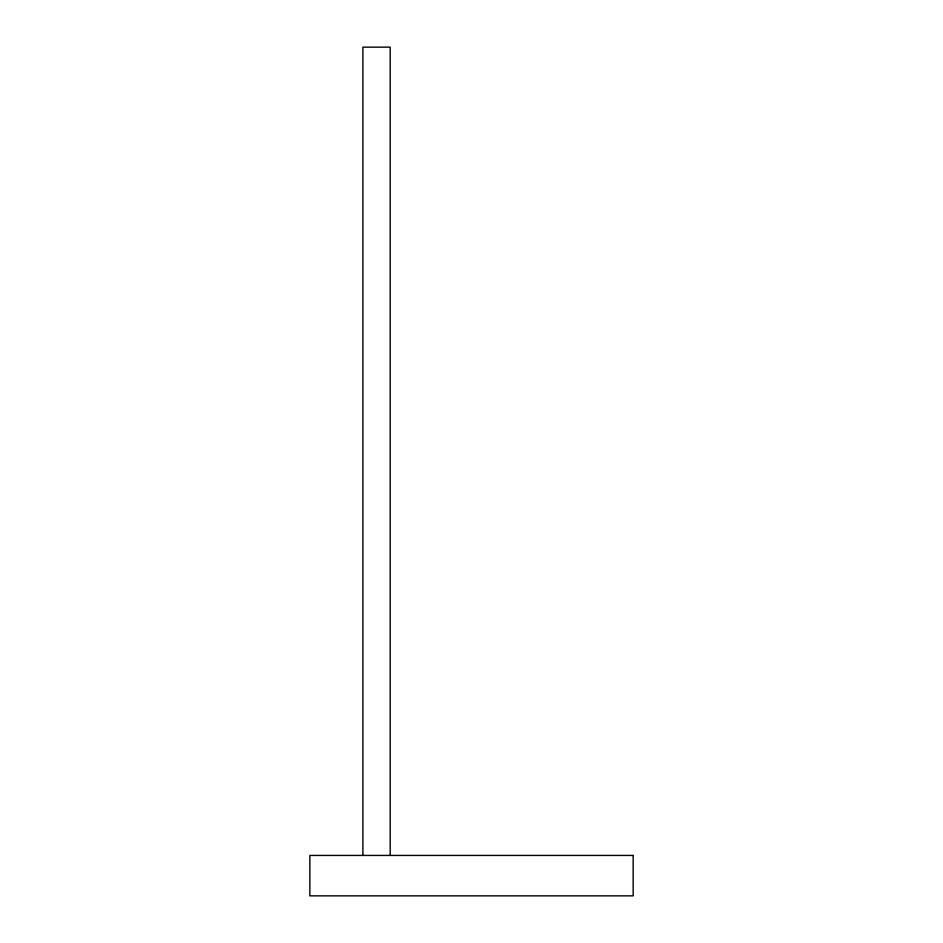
<?xml version="1.0" encoding="UTF-8"?>
<svg xmlns="http://www.w3.org/2000/svg" width="943" height="943" viewBox="0 0 943 943"><rect width="100%" height="100%" fill="white"/><g stroke="black" fill="none" stroke-linecap="round" stroke-linejoin="round"><path stroke-width="1.41" d="M390.19 855.431L390.19 47.15L362.902 47.15L362.902 855.431M633.154 855.431L309.846 855.431L309.846 895.85L633.154 895.85L633.154 855.431"/></g></svg>
